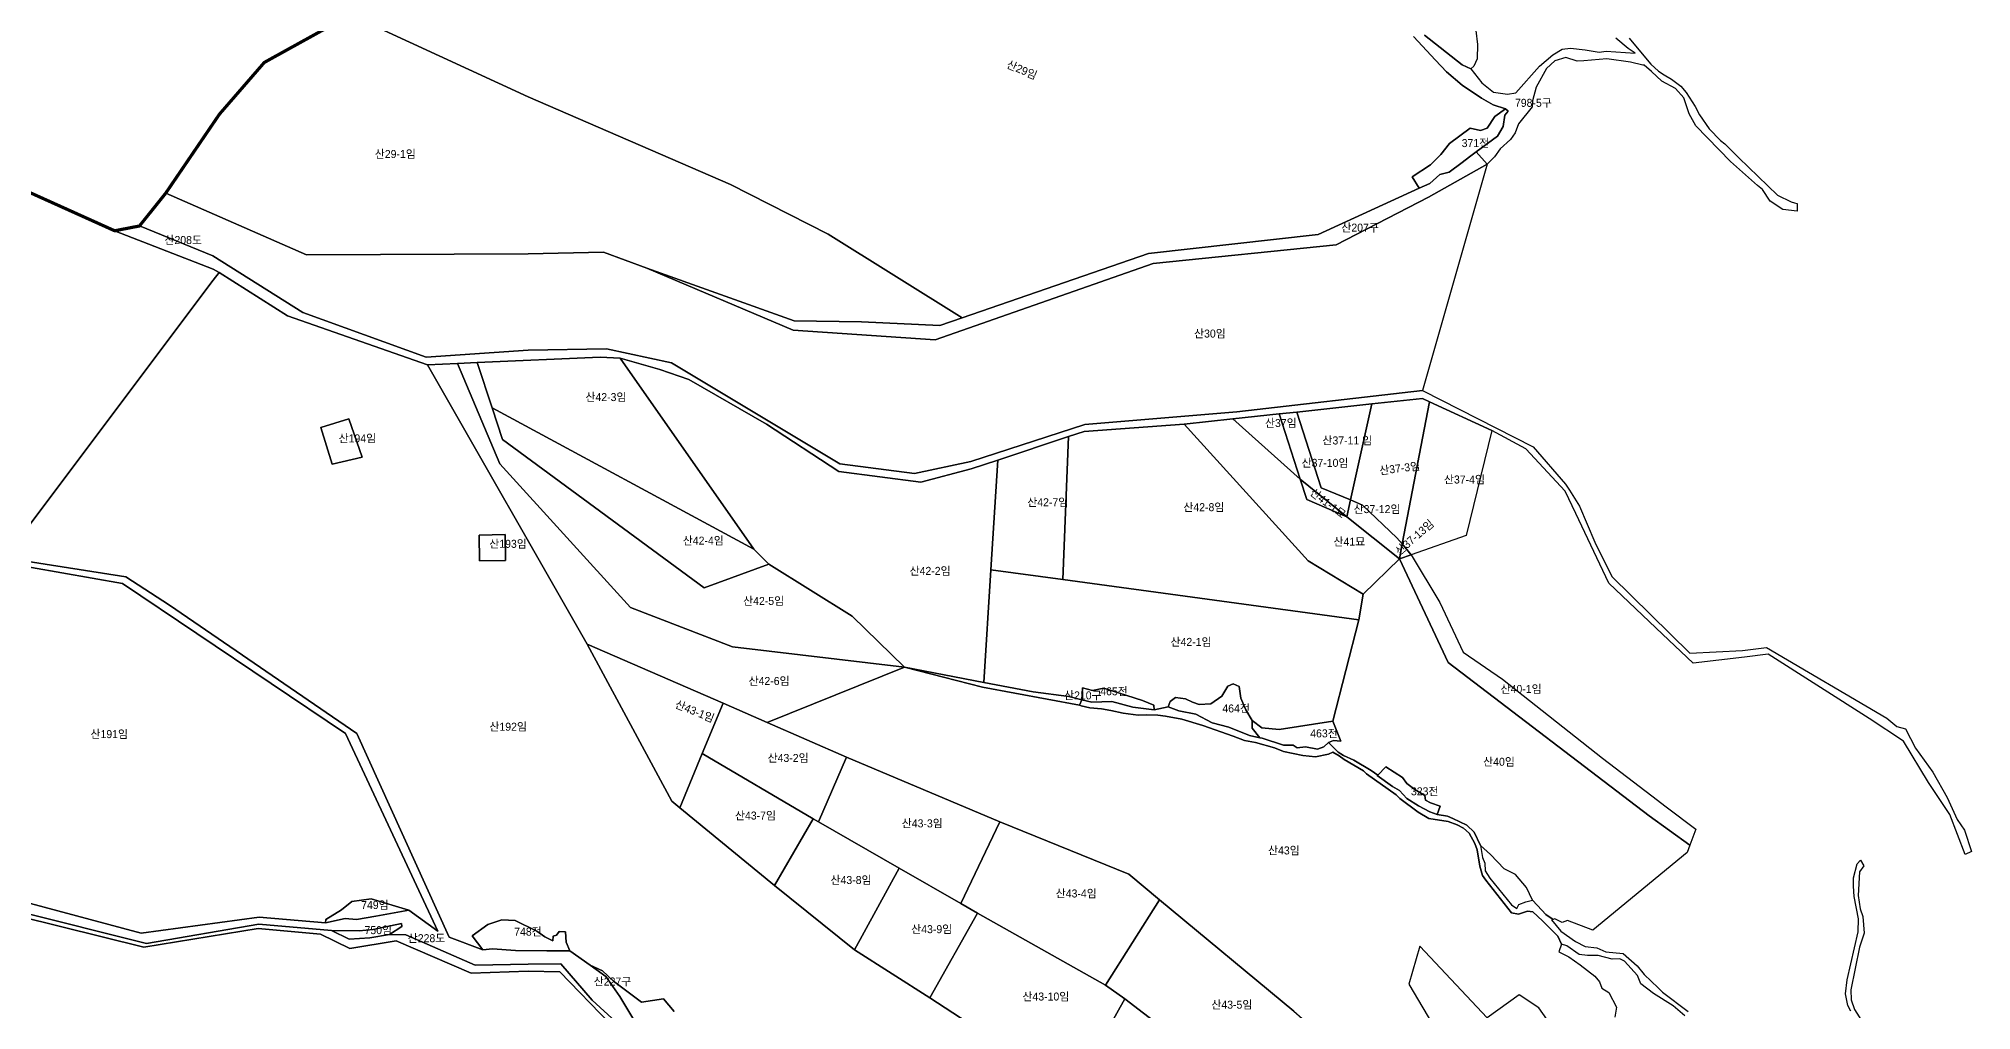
# Model space of a CAD drawing. Header units: metres. Extents: x 245462 to 249549, y 373212 to 377851.
# Drawn here: x 248250 to 249458, y 374788 to 375396 of the extents above; entities that cross this region are included whole.
import ezdxf

# ---------------------------------------------------------------- set-up
doc = ezdxf.new("R2010")
doc.units = ezdxf.units.M
doc.linetypes.add('boundary', pattern=[170, 150, -4, 4, -4, 4, -4])
for name, color, linetype in [('-00-경계_369-1 369 매입(20240430)', 7, 'Continuous'), ('00_지번', 6, 'Continuous'), ('00_지적', 6, 'Continuous')]:
    doc.layers.add(name, color=color, linetype=linetype)
doc.styles.get("Standard").update_dxf_attribs({"font": ''})
doc.styles.get('Standard').set_extended_font_data('Gulim')

msp = doc.modelspace()

# ---------------------------------------------------------------- linework, layer by layer
at = {"layer": '-00-경계_369-1 369 매입(20240430)', "color": 1, "linetype": 'boundary', "const_width": 2}
msp.add_lwpolyline([(247988.2, 375398.9), (248018.7, 375378.2), (248037.7, 375360.5), (248082.1, 375379.7), (248174, 375352.7), (248200.8, 375328.6), (248221.6, 375310), (248297.9, 375275.6), (248313.4, 375278.6), (248329.8, 375299.1), (248363.4, 375348.5), (248391.4, 375380.8), (248445.1, 375410.5)], dxfattribs=at)
at = {"layer": '00_지적', "linetype": 'Continuous'}
for points in [[(248445.1, 375410.5), (248391.4, 375380.8), (248363.4, 375348.5), (248329.8, 375299.1), (248313.4, 375278.6), (248297.9, 375275.6), (248221.6, 375310), (248200.8, 375328.6), (248174, 375352.7), (248082.1, 375379.7), (248037.7, 375360.5), (248018.7, 375378.2), (247988.2, 375398.9)], [(248445.1, 375410.5), (248556.2, 375359.2), (248682.7, 375304.5), (248743.7, 375273.5), (248827.4, 375221.2), (248813.3, 375216.4), (248764.5, 375218.6), (248722.4, 375219.3), (248630.3, 375252.2), (248603.2, 375262.3), (248556.2, 375261.2), (248417.7, 375260.5), (248329.8, 375299.1), (248363.4, 375348.5), (248391.4, 375380.8), (248445.1, 375410.5)], [(249109.2, 375396.9), (249123, 375382.3), (249130, 375374.9), (249139.7, 375366.5), (249151.7, 375358.4), (249159, 375354.4), (249166.7, 375351.9), (249160.2, 375347), (249155.4, 375339.7), (249151.2, 375338.2), (249144.6, 375339.7), (249131.8, 375330.1), (249126.3, 375323.3), (249120, 375316.9), (249108.4, 375309.3), (249112.8, 375302.2), (249049.8, 375273.2), (248943.7, 375261.4), (248827.4, 375221.2), (248743.7, 375273.5), (248682.7, 375304.5), (248556.2, 375359.2), (248445.1, 375410.5)], [(249244.1, 375396), (249252.1, 375386.2), (249257.6, 375379.7), (249262.4, 375375.4), (249265.8, 375373.1), (249270.4, 375370.4), (249276.4, 375365.9), (249279.6, 375362), (249285.2, 375353.3), (249287.9, 375348.1), (249293.9, 375339.4), (249301.1, 375332), (249303.7, 375329.9), (249312.5, 375321.2), (249330.7, 375303.6), (249336.7, 375297.9), (249345.2, 375293.7), (249347.3, 375293.1), (249349, 375292.6), (249349, 375287.9), (249340.1, 375288.8), (249332.1, 375294.2), (249327.3, 375301.4), (249324.1, 375303.8), (249307.3, 375318.8), (249285.7, 375341.2), (249281.6, 375348.6), (249278.2, 375358.6), (249273, 375364.5), (249264.5, 375369.1), (249257.9, 375375.2), (249253.4, 375379), (249252.6, 375379.1), (249244.9, 375380.9), (249230, 375383), (249215.8, 375381.8), (249211.6, 375381.5), (249204.4, 375383.9), (249197.6, 375381.7), (249192.4, 375377), (249186, 375365.4), (249183.7, 375356.9), (249183.4, 375353.1), (249174.8, 375342.5), (249172.9, 375336.9), (249169.8, 375332.6), (249163.4, 375326.9), (249159.9, 375321.9), (249155.3, 375317.2), (249148.4, 375325), (249161.7, 375334.7), (249165.4, 375340.7), (249166.4, 375347.8), (249168.4, 375350.3), (249166.7, 375351.9), (249159, 375354.4), (249151.7, 375358.4), (249139.7, 375366.5), (249130, 375374.9), (249123, 375382.3), (249109.2, 375396.9)], [(249148.2, 375400.7), (249149.2, 375391.9), (249149.1, 375383.1), (249147, 375378.4), (249145.1, 375376.9), (249139.7, 375379.3), (249116.1, 375397.9)], [(249116.1, 375397.9), (249139.7, 375379.3), (249145.1, 375376.9), (249152, 375368.1), (249159.3, 375362.3), (249168, 375361), (249173.3, 375361.9), (249188.1, 375378.5), (249196.4, 375385.5), (249202.2, 375389), (249207.4, 375389.7), (249216.6, 375388.6), (249225.2, 375387.3), (249229.7, 375387.9), (249247.8, 375386.6), (249243.5, 375389.5), (249235.6, 375395.9)], [(249166.7, 375351.9), (249168.4, 375350.3), (249166.4, 375347.8), (249165.4, 375340.7), (249161.7, 375334.7), (249148.4, 375325), (249144.2, 375321.9), (249139.6, 375318.2), (249131.5, 375312.2), (249125.8, 375310.7), (249119.4, 375305.2), (249112.8, 375302.2), (249108.4, 375309.3), (249120, 375316.9), (249126.3, 375323.3), (249131.8, 375330.1), (249144.6, 375339.7), (249151.2, 375338.2), (249155.4, 375339.7), (249160.2, 375347), (249166.7, 375351.9)], [(248297.9, 375275.6), (248359.5, 375251.7), (248363.1, 375249.5), (248359.5, 375244.7), (248229.3, 375071.3), (248227.1, 375068.5), (248152.3, 375091.6), (248079, 375059.8), (248064.8, 375071.9), (248079.9, 375149), (248137.9, 375279.9), (248200.8, 375328.6), (248221.6, 375310), (248297.9, 375275.6)], [(249155.3, 375317.2), (249118.6, 375296.5), (249060.9, 375266.9), (248946.7, 375255.2), (248810.5, 375207.5), (248721.8, 375213.4), (248630.3, 375252.2), (248722.4, 375219.3), (248764.5, 375218.6), (248813.3, 375216.4), (248827.4, 375221.2), (248943.7, 375261.4), (249049.8, 375273.2), (249112.8, 375302.2), (249119.4, 375305.2), (249125.8, 375310.7), (249131.5, 375312.2), (249139.6, 375318.2), (249144.2, 375321.9), (249148.4, 375325), (249155.3, 375317.2)], [(248313.4, 375278.6), (248329.8, 375299.1), (248417.7, 375260.5), (248556.2, 375261.2), (248603.2, 375262.3), (248630.3, 375252.2), (248721.8, 375213.4), (248810.5, 375207.5), (248946.7, 375255.2), (249060.9, 375266.9), (249118.6, 375296.5), (249155.3, 375317.2), (249115, 375175.7), (248998.9, 375162.4), (248904, 375154.5), (248832.7, 375131.4), (248797.6, 375123.9), (248751, 375130), (248645.8, 375193.1), (248605.1, 375201.9), (248556.2, 375201), (248492.6, 375196.6), (248415.4, 375224.6), (248359.2, 375260), (248313.4, 375278.6)], [(249405, 374971), (249411.3, 374965.9), (249416.6, 374964.3), (249422.8, 374952.2), (249433.7, 374937.3), (249442.7, 374921.4), (249449, 374907.7), (249453.5, 374901), (249457.8, 374887.6), (249454, 374885.9), (249444.4, 374910.9), (249431, 374930.8), (249415.5, 374956.7), (249393.9, 374970.9), (249330.8, 375011), (249316, 375009.2), (249284.1, 375005.3), (249264.8, 375023.5), (249231.3, 375055.3), (249210.7, 375098.9), (249204, 375112.9), (249179.4, 375139.4), (249158.3, 375150.7), (249119.2, 375168.8), (249114.9, 375170.8), (249083.2, 375167.4), (249036.4, 375162.3), (249025.4, 375161.1), (248996.4, 375158), (248966, 375154.7), (248903.5, 375150.2), (248893.8, 375147), (248849.7, 375132.3), (248833, 375126.8), (248801.6, 375118.5), (248750.3, 375125.1), (248705.1, 375154.8), (248656.5, 375182.7), (248638.5, 375189), (248613.7, 375196), (248601.2, 375196.7), (248524.3, 375193.3), (248512, 375192.7), (248493.3, 375191.9), (248405.8, 375222.4), (248363.1, 375249.5), (248359.5, 375251.7), (248297.9, 375275.6), (248313.4, 375278.6), (248359.2, 375260), (248415.4, 375224.6), (248492.6, 375196.6), (248556.2, 375201), (248605.1, 375201.9), (248645.8, 375193.1), (248751, 375130), (248797.6, 375123.9), (248832.7, 375131.4), (248904, 375154.5), (248998.9, 375162.4), (249115, 375175.7), (249184.1, 375140.6), (249204.3, 375117.3), (249206.7, 375113.5), (249213, 375103.5), (249222.6, 375080.9), (249233.3, 375059.6), (249281.9, 375011.7), (249314.8, 375013.4), (249329.9, 375015.2), (249405, 374971)], [(248647.4, 374787.8), (248640.7, 374795.7), (248627, 374793.6), (248609.5, 374806.6), (248602.7, 374813.1), (248595, 374816.7), (248582.2, 374825.6), (248580, 374831), (248579.6, 374837.4), (248575.5, 374837.8), (248574, 374835.4), (248571.9, 374834.7), (248571.6, 374831.8), (248566.7, 374834.3), (248561.6, 374837.9), (248548, 374844.5), (248539.7, 374844.9), (248531, 374842), (248521.3, 374834.9), (248528, 374826.2), (248506.9, 374834.1), (248449.1, 374961.5), (248332.1, 375041.6), (248304.9, 375059.3), (248229.3, 375071.3), (248359.5, 375244.7), (248363.1, 375249.5)], [(248363.1, 375249.5), (248405.8, 375222.4), (248493.3, 375191.9), (248593, 375017.2), (248646, 374919.1), (248651, 374915), (248710.1, 374866.4), (248760, 374826.3), (248807.2, 374796.2), (248863.9, 374759.1)], [(248512, 375192.7), (248538.6, 375130), (248620.1, 375040.1), (248683.8, 375015.6), (248791.4, 375002.9), (248705.6, 374968.3), (248678, 374980.3), (248593, 375017.2), (248493.3, 375191.9), (248512, 375192.7)], [(248524.3, 375193.3), (248533.7, 375164.9), (248540.2, 375145.1), (248666.2, 375052.4), (248706.6, 375067.3), (248758.6, 375034.7), (248791.4, 375002.9), (248683.8, 375015.6), (248620.1, 375040.1), (248538.6, 375130), (248512, 375192.7), (248524.3, 375193.3)], [(248613.7, 375196), (248697.1, 375076.7), (248533.7, 375164.9), (248524.3, 375193.3), (248601.2, 375196.7), (248613.7, 375196)], [(248613.7, 375196), (248638.5, 375189), (248656.5, 375182.7), (248705.1, 375154.8), (248750.3, 375125.1), (248801.6, 375118.5), (248833, 375126.8), (248849.7, 375132.3), (248845.3, 375063.7), (248840.8, 374993.4), (248791.4, 375002.9), (248758.6, 375034.7), (248706.6, 375067.3), (248697.1, 375076.7), (248613.7, 375196)], [(249036.4, 375162.3), (249083.2, 375167.4), (249070, 375107.4), (249051.7, 375115), (249036.4, 375162.3)], [(249119.2, 375168.8), (249102.3, 375079.9), (249098.9, 375083.8), (249077.5, 375104.2), (249070, 375107.4), (249083.2, 375167.4), (249114.9, 375170.8), (249119.2, 375168.8)], [(249158.3, 375150.7), (249142.2, 375085.2), (249107.9, 375073.1), (249102.3, 375079.9), (249119.2, 375168.8), (249158.3, 375150.7)], [(248433.7, 375129.8), (248426.7, 375152.7), (248444.1, 375158), (248452.6, 375134.1), (248433.7, 375129.8)], [(248433.7, 375129.8), (248452.6, 375134.1), (248444.1, 375158), (248426.7, 375152.7), (248433.7, 375129.8)], [(248533.7, 375164.9), (248697.1, 375076.7), (248706.6, 375067.3), (248666.2, 375052.4), (248540.2, 375145.1), (248533.7, 375164.9)], [(248893.8, 375147), (248903.5, 375150.2), (248966, 375154.7), (249043.4, 375069.4), (249077.8, 375048.6), (249075.1, 375032.4), (248890.2, 375057.6), (248893.8, 375147)], [(248996.4, 375158), (249038.5, 375120.4), (249042.6, 375107.6), (249067.6, 375096.9), (249100.5, 375070.5), (249077.8, 375048.6), (249043.4, 375069.4), (248966, 375154.7), (248996.4, 375158)], [(249025.4, 375161.1), (249038.5, 375120.4), (248996.4, 375158), (249025.4, 375161.1)], [(249036.4, 375162.3), (249051.7, 375115), (249070, 375107.4), (249067.6, 375096.9), (249038.5, 375120.4), (249025.4, 375161.1), (249036.4, 375162.3)], [(248849.7, 375132.3), (248893.8, 375147), (248890.2, 375057.6), (248845.3, 375063.7), (248849.7, 375132.3)], [(249067.6, 375096.9), (249042.6, 375107.6), (249038.5, 375120.4), (249067.6, 375096.9)], [(249070, 375107.4), (249077.5, 375104.2), (249098.9, 375083.8), (249102.3, 375079.9), (249100.5, 375070.5), (249067.6, 375096.9), (249070, 375107.4)], [(248525.9, 375069.3), (248525.6, 375085.3), (248541.8, 375085.7), (248542, 375069.5), (248525.9, 375069.3)], [(248525.9, 375069.3), (248542, 375069.5), (248541.8, 375085.7), (248525.6, 375085.3), (248525.9, 375069.3)], [(248229.3, 375071.3), (248304.9, 375059.3), (248332.1, 375041.6), (248449.1, 374961.5), (248506.9, 374834.1), (248528, 374826.2), (248534, 374826.8), (248548.4, 374825.9), (248567.8, 374825.6), (248582.2, 374825.6), (248595, 374816.7), (248604.8, 374809.6), (248613.4, 374797.1), (248621.6, 374783.6)], [(249100.5, 375070.5), (249130.9, 375005.8), (249256.5, 374910), (249281.9, 374891.7), (249280.2, 374887), (249221.3, 374838.5), (249205.6, 374844.5), (249202.1, 374843.4), (249197.5, 374845.6), (249196.5, 374845.3), (249192, 374848.4), (249189.4, 374851.1), (249183.6, 374857.2), (249179.9, 374865.3), (249173.1, 374873.4), (249165.9, 374876.9), (249157.4, 374885.9), (249151.1, 374891.4), (249147.2, 374899.7), (249142.7, 374904.1), (249133.9, 374908.4), (249130.5, 374909.8), (249124.1, 374910.9), (249126, 374916.1), (249120, 374918.1), (249116.8, 374919.7), (249116.3, 374922.7), (249110.1, 374926.5), (249105.1, 374930.2), (249102.5, 374933.9), (249092.1, 374940.7), (249087, 374935.4), (249082.8, 374938.4), (249072.1, 374944.8), (249065.5, 374947.7), (249062.3, 374949.7), (249056.3, 374955.9), (249059.4, 374957.1), (249064, 374956.6), (249059, 374969.2), (249075.1, 375032.4), (249077.8, 375048.6), (249100.5, 375070.5)], [(249102.3, 375079.9), (249107.9, 375073.1), (249100.5, 375070.5), (249102.3, 375079.9)], [(249100.5, 375070.5), (249107.9, 375073.1), (249125.7, 375043.2), (249140.3, 375012.2), (249164.9, 374995.4), (249227.3, 374946), (249258.2, 374922.4), (249267.1, 374915.7), (249285.6, 374901.6), (249281.9, 374891.7), (249256.5, 374910), (249130.9, 375005.8), (249100.5, 375070.5)], [(248227.1, 375068.5), (248302.7, 375055.1), (248442.1, 374961.4), (248499.8, 374838), (248481.6, 374851.1), (248458.1, 374858.2), (248446.1, 374856.5), (248439.7, 374851.2), (248429.8, 374845.2), (248429.7, 374843.1), (248388.2, 374846.7), (248314.5, 374836.7), (248242.3, 374856)], [(248242.3, 374856), (248314.5, 374836.7), (248388.2, 374846.7), (248429.7, 374843.1), (248441.9, 374845.8), (248449, 374845.1), (248461, 374847.2), (248481.6, 374851.1), (248499.8, 374838), (248442.1, 374961.4), (248302.7, 375055.1), (248227.1, 375068.5)], [(248845.3, 375063.7), (248890.2, 375057.6), (249075.1, 375032.4), (249059, 374969.2), (249025.4, 374963.9), (249014.6, 374965), (249008.5, 374969.5), (249004.6, 374976.3), (249001.5, 374983.5), (249000.3, 374990.9), (248996.6, 374992.5), (248993.4, 374991), (248989.6, 374984.7), (248982.6, 374980), (248975.3, 374979.5), (248971.3, 374981.1), (248966.9, 374983.1), (248960.6, 374984), (248957.2, 374981.5), (248956, 374978.1), (248947.3, 374976.3), (248947, 374979.1), (248940, 374982.1), (248915.9, 374989.7), (248908.8, 374988.3), (248902.5, 374990), (248902.2, 374982.5), (248894, 374984.5), (248871.6, 374987.5), (248840.8, 374993.4), (248845.3, 375063.7)], [(248593, 375017.2), (248678, 374980.3), (248665, 374948.9), (248651, 374915), (248646, 374919.1), (248593, 375017.2)], [(249034.6, 374787.9), (248950.7, 374857.5), (248931.4, 374873.5), (248850.8, 374906.3), (248755, 374946.6), (248705.6, 374968.3), (248791.4, 375002.9), (248840.1, 374990.3), (248900.7, 374979.2)], [(248791.4, 375002.9), (248840.8, 374993.4), (248871.6, 374987.5), (248894, 374984.5), (248902.2, 374982.5), (248900.7, 374979.2), (248840.1, 374990.3), (248791.4, 375002.9)], [(248947.3, 374976.3), (248934, 374977.9), (248920.9, 374981.4), (248908.3, 374981), (248902.2, 374982.5), (248902.5, 374990), (248908.8, 374988.3), (248915.9, 374989.7), (248940, 374982.1), (248947, 374979.1), (248947.3, 374976.3)], [(249008.5, 374969.5), (249008.6, 374964.8), (249013.3, 374958.8), (249006.9, 374960.2), (248994, 374965.4), (248983.6, 374968.2), (248973.3, 374973.6), (248962.8, 374975.6), (248956, 374978.1), (248957.2, 374981.5), (248960.6, 374984), (248966.9, 374983.1), (248971.3, 374981.1), (248975.3, 374979.5), (248982.6, 374980), (248989.6, 374984.7), (248993.4, 374991), (248996.6, 374992.5), (249000.3, 374990.9), (249001.5, 374983.5), (249004.6, 374976.3), (249008.5, 374969.5)], [(248678, 374980.3), (248705.6, 374968.3), (248755, 374946.6), (248737.5, 374906.3), (248734.3, 374908.2), (248665, 374948.9), (248678, 374980.3)], [(249278.8, 374785), (249271.6, 374791.3), (249259.3, 374798.9), (249251.4, 374805), (249249.2, 374810.2), (249241.2, 374819.2), (249238.1, 374820.6), (249233.4, 374820.4), (249224.6, 374822.7), (249218.1, 374822.8), (249212.8, 374823.4), (249205.1, 374828.7), (249201.8, 374829.7), (249199.4, 374834.7), (249189.9, 374844.3), (249183.9, 374850), (249180.6, 374850.4), (249174.9, 374848.5), (249170.6, 374849.4), (249154.4, 374869.8), (249152.5, 374872.7), (249150.8, 374878.6), (249149.1, 374888.8), (249147.7, 374892.6), (249144, 374899.2), (249140.5, 374902.3), (249136.6, 374904.3), (249131, 374906.4), (249118.8, 374908.4), (249112.2, 374912.2), (249100.7, 374920.9), (249098.4, 374923.1), (249080, 374936.3), (249078, 374938.1), (249065.9, 374945.1), (249062.8, 374947.4), (249058.8, 374949.8), (249056.2, 374948.6), (249048, 374946.8), (249040.2, 374947.7), (249028, 374950.2), (249022.5, 374952.4), (249010.6, 374955.8), (249003.7, 374957), (248996.7, 374959.8), (248977.7, 374966.5), (248964.6, 374970.3), (248954.4, 374972.3), (248949.6, 374972.9), (248942.4, 374973), (248937.3, 374972.9), (248927.9, 374974.1), (248920.2, 374975.8), (248914.3, 374976.8), (248907.1, 374977.4), (248901.7, 374978.7), (248900.7, 374979.2), (248902.2, 374982.5)], [(248900.7, 374979.2), (248901.7, 374978.7), (248907.1, 374977.4), (248914.3, 374976.8), (248920.2, 374975.8), (248927.9, 374974.1), (248937.3, 374972.9), (248942.4, 374973), (248949.6, 374972.9), (248954.4, 374972.3), (248964.6, 374970.3), (248977.7, 374966.5), (248996.7, 374959.8), (249003.7, 374957), (249010.6, 374955.8), (249022.5, 374952.4), (249028, 374950.2), (249040.2, 374947.7), (249048, 374946.8), (249056.2, 374948.6), (249058.8, 374949.8), (249062.8, 374947.4), (249065.9, 374945.1), (249078, 374938.1), (249080, 374936.3), (249098.4, 374923.1), (249100.7, 374920.9), (249112.2, 374912.2), (249118.8, 374908.4), (249131, 374906.4), (249136.6, 374904.3), (249140.5, 374902.3), (249144, 374899.2), (249147.7, 374892.6), (249149.1, 374888.8), (249150.8, 374878.6), (249152.5, 374872.7), (249154.4, 374869.8), (249170.6, 374849.4), (249174.9, 374848.5), (249180.6, 374850.4), (249183.9, 374850), (249189.9, 374844.3), (249199.4, 374834.7), (249201.8, 374829.7), (249200.1, 374824.9), (249206.3, 374821.8), (249213.5, 374816.9), (249222.6, 374809.7), (249225.5, 374806.3), (249227, 374802.3), (249231.4, 374799.6), (249236.1, 374790.4), (249235.1, 374784.2)], [(248902.2, 374982.5), (248908.3, 374981), (248920.9, 374981.4), (248934, 374977.9), (248947.3, 374976.3), (248956, 374978.1), (248962.8, 374975.6), (248973.3, 374973.6), (248983.6, 374968.2), (248994, 374965.4), (249006.9, 374960.2), (249013.3, 374958.8), (249014.8, 374958.5), (249028, 374954.1), (249034.1, 374954.1), (249036.6, 374952.5), (249041.8, 374953.1), (249049.3, 374951.6), (249053.3, 374953), (249056.3, 374955.9), (249062.3, 374949.7), (249065.5, 374947.7), (249072.1, 374944.8), (249082.8, 374938.4), (249087, 374935.4), (249086.6, 374935.1), (249096.2, 374928.3), (249100.6, 374925.9), (249105.2, 374920.8), (249112.5, 374916.2), (249119.6, 374912.5), (249124.1, 374910.9), (249130.5, 374909.8), (249133.9, 374908.4), (249142.7, 374904.1), (249147.2, 374899.7), (249151.1, 374891.4), (249152.5, 374884), (249153.9, 374880.4), (249154, 374875.6), (249157, 374871), (249170.5, 374854.4), (249173.9, 374852.1), (249175.1, 374854.5), (249179.4, 374856.3), (249183.6, 374857.2), (249189.4, 374851.1), (249192, 374848.4), (249196.5, 374845.3), (249195.5, 374845), (249201.3, 374837.9), (249210.4, 374831.5), (249216.5, 374828.4), (249223.8, 374827.5), (249229.4, 374824.9), (249240.2, 374824), (249249.1, 374816.3), (249253.4, 374810.8), (249262.1, 374802.4), (249264.9, 374799.7), (249280.8, 374787.7)], [(249059, 374969.2), (249064, 374956.6), (249059.4, 374957.1), (249056.3, 374955.9), (249053.3, 374953), (249049.3, 374951.6), (249041.8, 374953.1), (249036.6, 374952.5), (249034.1, 374954.1), (249028, 374954.1), (249014.8, 374958.5), (249013.3, 374958.8), (249008.6, 374964.8), (249008.5, 374969.5), (249014.6, 374965), (249025.4, 374963.9), (249059, 374969.2)], [(248651, 374915), (248665, 374948.9), (248734.3, 374908.2), (248710.1, 374866.4), (248651, 374915)], [(248850.8, 374906.3), (248826.6, 374855.1), (248787.9, 374877.3), (248737.5, 374906.3), (248755, 374946.6), (248850.8, 374906.3)], [(249124.1, 374910.9), (249119.6, 374912.5), (249112.5, 374916.2), (249105.2, 374920.8), (249100.6, 374925.9), (249096.2, 374928.3), (249086.6, 374935.1), (249087, 374935.4), (249092.1, 374940.7), (249102.5, 374933.9), (249105.1, 374930.2), (249110.1, 374926.5), (249116.3, 374922.7), (249116.8, 374919.7), (249120, 374918.1), (249126, 374916.1), (249124.1, 374910.9)], [(248734.3, 374908.2), (248737.5, 374906.3), (248787.9, 374877.3), (248760, 374826.3), (248710.1, 374866.4), (248734.3, 374908.2)], [(248850.8, 374906.3), (248931.4, 374873.5), (248950.7, 374857.5), (248916.8, 374804.2), (248837, 374849.1), (248826.6, 374855.1), (248850.8, 374906.3)], [(248826.6, 374855.1), (248837, 374849.1), (248807.2, 374796.2), (248760, 374826.3), (248787.9, 374877.3), (248826.6, 374855.1)], [(249382.6, 374787.9), (249380.6, 374791.4), (249379.2, 374798.8), (249380.3, 374807.5), (249387.1, 374837.5), (249387.2, 374845.6), (249384.5, 374859.6), (249384.1, 374866), (249384.2, 374871.2), (249386.5, 374879.9), (249388.5, 374882.3), (249390.7, 374878.8), (249387.9, 374874.9), (249387, 374860.2), (249388.4, 374851.9), (249389.9, 374847), (249390.8, 374836.7), (249387.9, 374827.9), (249382.6, 374801.3), (249382.8, 374795.1), (249384.7, 374788.9), (249391.6, 374778.2)], [(248481.6, 374851.1), (248461, 374847.2), (248449, 374845.1), (248441.9, 374845.8), (248429.7, 374843.1), (248429.8, 374845.2), (248439.7, 374851.2), (248446.1, 374856.5), (248458.1, 374858.2), (248481.6, 374851.1)], [(248950.7, 374857.5), (249034.6, 374787.9), (249039.8, 374783.3), (249004.3, 374737.7), (248928.9, 374795.7), (248916.8, 374804.2), (248950.7, 374857.5)], [(248237.3, 374850.4), (248317.8, 374830.2), (248387.9, 374842.2), (248433.3, 374838.3), (248444.5, 374832.9), (248457.3, 374833.7), (248469.5, 374835.9), (248479.7, 374835.6), (248523.2, 374816.6), (248556.2, 374817.3), (248576.6, 374817.5), (248596.3, 374794.8), (248638.1, 374756.5)], [(248638.1, 374756.5), (248596.3, 374794.8), (248576.6, 374817.5), (248556.2, 374817.3), (248523.2, 374816.6), (248479.7, 374835.6), (248469.5, 374835.9), (248477.4, 374840.9), (248477, 374842.8), (248459.3, 374838.9), (248450.6, 374838.2), (248433.3, 374838.3), (248387.9, 374842.2), (248317.8, 374830.2), (248237.3, 374850.4)], [(248238.1, 374847.2), (248316.2, 374827.9), (248387.5, 374839.5), (248426.5, 374836), (248444.8, 374827.1), (248473.7, 374831.9), (248520.7, 374811.7), (248556.2, 374812.9), (248575.9, 374812.5), (248638.8, 374747.5)], [(248638.8, 374747.5), (248575.9, 374812.5), (248556.2, 374812.9), (248520.7, 374811.7), (248473.7, 374831.9), (248444.8, 374827.1), (248426.5, 374836), (248387.5, 374839.5), (248316.2, 374827.9), (248238.1, 374847.2)], [(248433.3, 374838.3), (248450.6, 374838.2), (248459.3, 374838.9), (248477, 374842.8), (248477.4, 374840.9), (248469.5, 374835.9), (248457.3, 374833.7), (248444.5, 374832.9), (248433.3, 374838.3)], [(248582.2, 374825.6), (248567.8, 374825.6), (248548.4, 374825.9), (248534, 374826.8), (248528, 374826.2), (248521.3, 374834.9), (248531, 374842), (248539.7, 374844.9), (248548, 374844.5), (248561.6, 374837.9), (248566.7, 374834.3), (248571.6, 374831.8), (248571.9, 374834.7), (248574, 374835.4), (248575.5, 374837.8), (248579.6, 374837.4), (248580, 374831), (248582.2, 374825.6)], [(248837, 374849.1), (248916.8, 374804.2), (248928.9, 374795.7), (248899.9, 374743.3), (248863.9, 374759.1), (248807.2, 374796.2), (248837, 374849.1)], [(249192.5, 374783), (249187.6, 374790.1), (249175.3, 374798.1), (249155.3, 374783.7), (249113.3, 374828.6), (249106.4, 374804.7), (249162.1, 374710.4)], [(248621.6, 374783.6), (248613.4, 374797.1), (248604.8, 374809.6), (248595, 374816.7), (248602.7, 374813.1), (248609.5, 374806.6), (248627, 374793.6), (248640.7, 374795.7), (248647.4, 374787.8)], [(248928.9, 374795.7), (249004.3, 374737.7), (249126.4, 374646.6), (249126.6, 374631.6), (249122.6, 374618.5), (249103, 374620.4), (249094.2, 374619.3), (249073.7, 374615.7), (249069.9, 374618.5), (249024.2, 374643), (248940.6, 374725.4), (248899.9, 374743.3), (248928.9, 374795.7)]]:
    msp.add_lwpolyline(points, dxfattribs=at)

# ---------------------------------------------------------------- texts
at = {"layer": '00_지번', "char_height": 5, "attachment_point": 7}
for s, insert, rotation in [('산29임', (248854.4, 375377.3), 337), ('산37-3임', (249088.3, 375122.7), 7), ('산41-1묘', (249043.9, 375110.7), 323), ('산37-13임', (249100.8, 375072.2), 41), ('산43-1임', (248647.3, 374977.4), 338)]:
    msp.add_mtext(s, dxfattribs=dict(at, insert=insert, rotation=rotation))
for s, insert in [('798-5구', (249172.7, 375352.5)), ('산29-1임', (248460.4, 375320.6)), ('371전', (249139.4, 375327.5)), ('산207구', (249064.2, 375274.5)), ('산208도', (248329, 375266.9)), ('산30임', (248972.2, 375208.4)), ('산42-3임', (248592, 375168.7)), ('산37임', (249016.5, 375152.5)), ('산194임', (248437.8, 375142.9)), ('산37-11 임', (249052.4, 375141.6)), ('산37-10임', (249039.4, 375127.6)), ('산37-4임', (249128.3, 375117.2)), ('산42-7임', (248868, 375103)), ('산42-8임', (248965.5, 375099.9)), ('산37-12임', (249071.9, 375098.7)), ('산193임', (248531.9, 375077)), ('산42-4임', (248652.8, 375079)), ('산41묘', (249059.3, 375078.4)), ('산42-2임', (248794.5, 375060.1)), ('산42-5임', (248690.5, 375041.3)), ('산42-1임', (248957.5, 375015.7)), ('산42-6임', (248693.9, 374991.3)), ('산210구', (248891, 374982.2)), ('465전', (248913.6, 374984.9)), ('산40-1임', (249163.7, 374986.3)), ('464전', (248989.9, 374974.2)), ('산191임', (248282.8, 374958.1)), ('산192임', (248532, 374962.7)), ('463전', (249044.8, 374958.6)), ('산43-2임', (248705.8, 374943.2)), ('산40임', (249152.8, 374940.8)), ('323전', (249107.7, 374922.4)), ('산43-7임', (248685.4, 374907.2)), ('산43-3임', (248789.6, 374902.3)), ('산43임', (249018.4, 374885.4)), ('산43-8임', (248745.1, 374866.9)), ('산43-4임', (248885.8, 374858.5)), ('749임', (248451.9, 374851.3)), ('750임', (248454, 374835.6)), ('748전', (248547.5, 374834.7)), ('산43-9임', (248795.5, 374836.2)), ('산228도', (248481, 374830.6)), ('산227구', (248597.2, 374803.4)), ('산43-10임', (248865, 374794.1)), ('산43-5임', (248983, 374789))]:
    msp.add_mtext(s, dxfattribs=dict(at, insert=insert))

doc.saveas('drawing.dxf')
